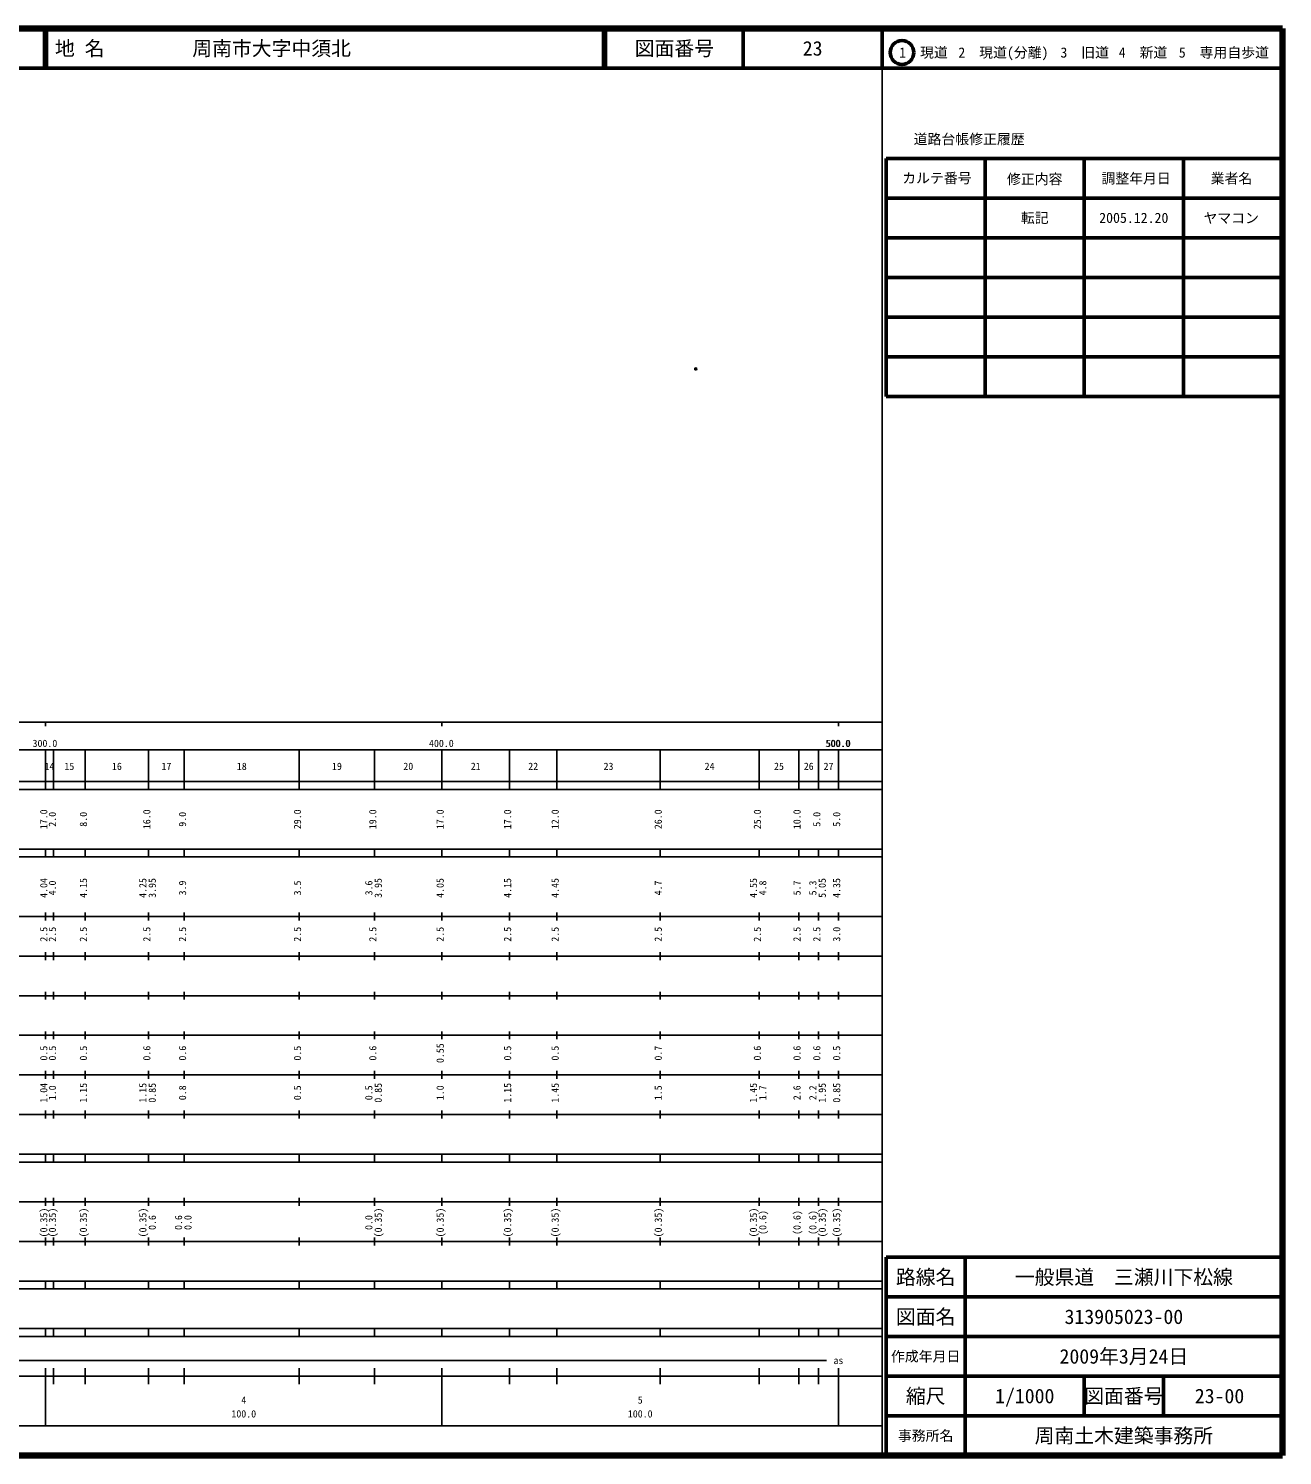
# Model space of a CAD drawing. Units: millimetres on the paper. Extents: x 40 to 680, y 20 to 380.
# Drawn here: x 363.7 to 680, y 20 to 380 of the extents above; entities that cross this region are included whole.
import ezdxf
from ezdxf.enums import TextEntityAlignment as Align

# ---------------------------------------------------------------- set-up
doc = ezdxf.new("R2010")
doc.units = ezdxf.units.MM
doc.header["$PDMODE"] = 32
doc.header["$PDSIZE"] = 0.5
doc.layers.add('M-OTRS', color=6, linetype='Continuous')
doc.layers.add('M-TTL-TXT', color=7, linetype='Continuous')
for name, color, linetype, lineweight in [('M-TTL', 2, 'Continuous', 140), ('M-TTL-BAND', 7, 'Continuous', 25), ('M-TTL-FRAM', 2, 'Continuous', 50), ('M-TTL-LINE', 7, 'Continuous', 50)]:
    doc.layers.add(name, color=color, linetype=linetype, lineweight=lineweight)
doc.styles.add('ＭＳ ゴシック', font='')
doc.styles.get('ＭＳ ゴシック').set_extended_font_data('MS Gothic')

msp = doc.modelspace()

# ---------------------------------------------------------------- linework, layer by layer
at = {"layer": 'M-OTRS'}
msp.add_point((531.995, 294.113), dxfattribs=at)
at = {"layer": 'M-TTL'}
for p, q in [((680, 380), (40, 380)), ((680, 20), (680, 380)), ((40, 20), (680, 20))]:
    msp.add_line(p, q, dxfattribs=at)
at = {"layer": 'M-TTL-BAND'}
for p, q in [((579, 20), (579, 370)), ((40, 205), (579, 205)), ((368, 205), (368, 204)), ((468, 205), (468, 204)), ((568, 205), (568, 204)), ((68, 198), (579, 198)), ((368, 188), (368, 198)), ((370, 188), (370, 198)), ((378, 188), (378, 198)), ((394, 188), (394, 198)), ((403, 188), (403, 198)), ((432, 188), (432, 198)), ((451, 188), (451, 198)), ((468, 188), (468, 198)), ((485, 188), (485, 198)), ((497, 188), (497, 198)), ((523, 188), (523, 198)), ((548, 188), (548, 198)), ((558, 188), (558, 198)), ((563, 188), (563, 198)), ((568, 188), (568, 198)), ((40, 190), (579, 190)), ((40, 188), (579, 188)), ((40, 173), (579, 173)), ((368, 171), (368, 173)), ((370, 171), (370, 173)), ((378, 171), (378, 173)), ((394, 171), (394, 173)), ((403, 171), (403, 173)), ((432, 171), (432, 173)), ((451, 171), (451, 173)), ((468, 171), (468, 173)), ((485, 171), (485, 173)), ((497, 171), (497, 173)), ((523, 171), (523, 173)), ((548, 171), (548, 173)), ((558, 171), (558, 173)), ((563, 171), (563, 173)), ((568, 171), (568, 173)), ((40, 171), (579, 171)), ((40, 156), (579, 156)), ((368, 155), (368, 157)), ((370, 155), (370, 157)), ((378, 155), (378, 157)), ((394, 155), (394, 157)), ((403, 155), (403, 157)), ((432, 155), (432, 157)), ((451, 155), (451, 157)), ((468, 155), (468, 157)), ((485, 155), (485, 157)), ((497, 155), (497, 157)), ((523, 155), (523, 157)), ((548, 155), (548, 157)), ((558, 155), (558, 157)), ((563, 155), (563, 157)), ((568, 155), (568, 157)), ((46, 146), (579, 146)), ((368, 145), (368, 147)), ((370, 145), (370, 147)), ((378, 145), (378, 147)), ((394, 145), (394, 147)), ((403, 145), (403, 147)), ((432, 145), (432, 147)), ((451, 145), (451, 147)), ((468, 145), (468, 147)), ((485, 145), (485, 147)), ((497, 145), (497, 147)), ((523, 145), (523, 147)), ((548, 145), (548, 147)), ((558, 145), (558, 147)), ((563, 145), (563, 147)), ((568, 145), (568, 147)), ((368, 135), (368, 137)), ((370, 135), (370, 137)), ((378, 135), (378, 137)), ((394, 135), (394, 137)), ((403, 135), (403, 137)), ((432, 135), (432, 137)), ((451, 135), (451, 137)), ((468, 135), (468, 137)), ((485, 135), (485, 137)), ((497, 135), (497, 137)), ((523, 135), (523, 137)), ((548, 135), (548, 137)), ((558, 135), (558, 137)), ((563, 135), (563, 137)), ((568, 135), (568, 137)), ((52, 136), (579, 136)), ((46, 126), (579, 126)), ((368, 125), (368, 127)), ((370, 125), (370, 127)), ((378, 125), (378, 127)), ((394, 125), (394, 127)), ((403, 125), (403, 127)), ((432, 125), (432, 127)), ((451, 125), (451, 127)), ((468, 125), (468, 127)), ((485, 125), (485, 127)), ((497, 125), (497, 127)), ((523, 125), (523, 127)), ((548, 125), (548, 127)), ((558, 125), (558, 127)), ((563, 125), (563, 127)), ((568, 125), (568, 127)), ((52, 116), (579, 116)), ((368, 115), (368, 117)), ((370, 115), (370, 117)), ((378, 115), (378, 117)), ((394, 115), (394, 117)), ((403, 115), (403, 117)), ((432, 115), (432, 117)), ((451, 115), (451, 117)), ((468, 115), (468, 117)), ((485, 115), (485, 117)), ((497, 115), (497, 117)), ((523, 115), (523, 117)), ((548, 115), (548, 117)), ((558, 115), (558, 117)), ((563, 115), (563, 117)), ((568, 115), (568, 117)), ((46, 106), (579, 106)), ((368, 105), (368, 107)), ((370, 105), (370, 107)), ((378, 105), (378, 107)), ((394, 105), (394, 107)), ((403, 105), (403, 107)), ((432, 105), (432, 107)), ((451, 105), (451, 107)), ((468, 105), (468, 107)), ((485, 105), (485, 107)), ((497, 105), (497, 107)), ((523, 105), (523, 107)), ((548, 105), (548, 107)), ((558, 105), (558, 107)), ((563, 105), (563, 107)), ((568, 105), (568, 107)), ((40, 96), (579, 96)), ((40, 94), (579, 94)), ((368, 94), (368, 96)), ((370, 94), (370, 96)), ((378, 94), (378, 96)), ((394, 94), (394, 96)), ((403, 94), (403, 96)), ((432, 94), (432, 96)), ((451, 94), (451, 96)), ((468, 94), (468, 96)), ((485, 94), (485, 96)), ((497, 94), (497, 96)), ((523, 94), (523, 96)), ((548, 94), (548, 96)), ((558, 94), (558, 96)), ((563, 94), (563, 96)), ((568, 94), (568, 96)), ((49, 84), (579, 84)), ((368, 83), (368, 85)), ((370, 83), (370, 85)), ((378, 83), (378, 85)), ((394, 83), (394, 85)), ((403, 83), (403, 85)), ((432, 83), (432, 85)), ((451, 83), (451, 85)), ((468, 83), (468, 85)), ((485, 83), (485, 85)), ((497, 83), (497, 85)), ((523, 83), (523, 85)), ((548, 83), (548, 85)), ((558, 83), (558, 85)), ((563, 83), (563, 85)), ((568, 83), (568, 85)), ((40, 74), (579, 74)), ((368, 73), (368, 75)), ((370, 73), (370, 75)), ((378, 73), (378, 75)), ((394, 73), (394, 75)), ((403, 73), (403, 75)), ((432, 73), (432, 75)), ((451, 73), (451, 75)), ((468, 73), (468, 75)), ((485, 73), (485, 75)), ((497, 73), (497, 75)), ((523, 73), (523, 75)), ((548, 73), (548, 75)), ((558, 73), (558, 75)), ((563, 73), (563, 75)), ((568, 73), (568, 75)), ((40, 64), (579, 64)), ((40, 62), (579, 62)), ((368, 62), (368, 64)), ((370, 62), (370, 64)), ((378, 62), (378, 64)), ((394, 62), (394, 64)), ((403, 62), (403, 64)), ((432, 62), (432, 64)), ((451, 62), (451, 64)), ((468, 62), (468, 64)), ((485, 62), (485, 64)), ((497, 62), (497, 64)), ((523, 62), (523, 64)), ((548, 62), (548, 64)), ((558, 62), (558, 64)), ((563, 62), (563, 64)), ((568, 62), (568, 64)), ((40, 52), (579, 52)), ((368, 50), (368, 52)), ((370, 50), (370, 52)), ((378, 50), (378, 52)), ((394, 50), (394, 52)), ((403, 50), (403, 52)), ((432, 50), (432, 52)), ((451, 50), (451, 52)), ((468, 50), (468, 52)), ((485, 50), (485, 52)), ((497, 50), (497, 52)), ((523, 50), (523, 52)), ((548, 50), (548, 52)), ((558, 50), (558, 52)), ((563, 50), (563, 52)), ((568, 50), (568, 52)), ((40, 50), (579, 50)), ((71, 44), (565, 44)), ((40, 40), (579, 40)), ((368, 27.5), (368, 42)), ((370, 38), (370, 42)), ((378, 38), (378, 42)), ((394, 38), (394, 42)), ((403, 38), (403, 42)), ((432, 38), (432, 42)), ((451, 38), (451, 42)), ((468, 27.5), (468, 42)), ((485, 38), (485, 42)), ((497, 38), (497, 42)), ((523, 38), (523, 42)), ((548, 38), (548, 42)), ((558, 38), (558, 42)), ((563, 38), (563, 42)), ((568, 27.5), (568, 42)), ((68, 27.5), (579, 27.5))]:
    msp.add_line(p, q, dxfattribs=at)
at = {"layer": 'M-TTL-FRAM'}
for p, q in [((580, 347.197), (580, 287.197)), ((580, 347.197), (680, 347.197)), ((580, 287.197), (680, 287.197)), ((680, 70), (580, 70)), ((580, 70), (580, 20))]:
    msp.add_line(p, q, dxfattribs=at)
at = {"layer": 'M-TTL-LINE'}
for p, q in [((367.75, 380), (367.75, 370)), ((368.25, 380), (368.25, 370)), ((508.747, 380), (508.747, 370)), ((509.247, 380), (509.247, 370)), ((543.997, 380), (543.997, 370)), ((579, 380), (579, 370)), ((40, 370), (680, 370)), ((605, 347.197), (605, 287.197)), ((630, 347.197), (630, 287.197)), ((655, 347.197), (655, 287.197)), ((580, 337.197), (680, 337.197)), ((580, 327.197), (680, 327.197)), ((580, 317.197), (680, 317.197)), ((580, 307.197), (680, 307.197)), ((580, 297.197), (680, 297.197)), ((600, 70), (600, 20)), ((680, 60), (580, 60)), ((680, 50), (580, 50)), ((680, 40), (580, 40)), ((630, 40), (630, 30)), ((650, 40), (650, 30)), ((680, 30), (580, 30))]:
    msp.add_line(p, q, dxfattribs=at)
msp.add_circle((584.031, 373.958), 3, dxfattribs=at)

# ---------------------------------------------------------------- texts
at = {"layer": 'M-TTL-BAND', "style": 'ＭＳ ゴシック'}
for s, p in [('300.0', (367.844, 198.195)), ('400.0', (467.844, 198.195)), ('500.0', (567.844, 198.195)), ('500.0', (568, 198.195)), ('14', (369, 192.405)), ('15', (374, 192.405)), ('16', (386, 192.405)), ('17', (398.5, 192.405)), ('18', (417.5, 192.405)), ('19', (441.5, 192.405)), ('20', (459.5, 192.405)), ('21', (476.5, 192.405)), ('22', (491, 192.405)), ('23', (510, 192.405)), ('24', (535.5, 192.405)), ('25', (553, 192.405)), ('26', (560.5, 192.405)), ('27', (565.5, 192.405)), ('as', (568, 42.5)), ('4', (418, 32.523)), ('5', (518, 32.523)), ('100.0', (418, 29.033)), ('100.0', (518, 29.033))]:
    msp.add_text(s, height=1.833, dxfattribs=at).set_placement(p, align=Align.BOTTOM_CENTER)
for s, p in [('17.0', (369, 180.5)), ('2.0', (371.178, 180.5)), ('8.0', (379, 180.5)), ('16.0', (395, 180.5)), ('9.0', (404, 180.5)), ('29.0', (433, 180.5)), ('19.0', (452, 180.5)), ('17.0', (469, 180.5)), ('17.0', (486, 180.5)), ('12.0', (498, 180.5)), ('26.0', (524, 180.5)), ('25.0', (549, 180.5)), ('10.0', (559, 180.5)), ('5.0', (564, 180.5)), ('5.0', (569, 180.5)), ('4.04', (369, 163.174)), ('4.0', (371.178, 163.174)), ('4.15', (379, 163.174)), ('4.25', (394, 163.174)), ('3.95', (396.37, 163.174)), ('3.9', (404, 163.174)), ('3.5', (433, 163.174)), ('3.6', (451, 163.174)), ('3.95', (453.37, 163.174)), ('4.05', (469, 163.174)), ('4.15', (486, 163.174)), ('4.45', (498, 163.174)), ('4.7', (524, 163.174)), ('4.55', (548, 163.174)), ('4.8', (550.37, 163.174)), ('5.7', (559, 163.174)), ('5.3', (563, 163.174)), ('5.05', (565.37, 163.174)), ('4.35', (569, 163.174)), ('2.5', (369, 151.5)), ('2.5', (371.178, 151.5)), ('2.5', (379, 151.5)), ('2.5', (395, 151.5)), ('2.5', (404, 151.5)), ('2.5', (433, 151.5)), ('2.5', (452, 151.5)), ('2.5', (469, 151.5)), ('2.5', (486, 151.5)), ('2.5', (498, 151.5)), ('2.5', (524, 151.5)), ('2.5', (549, 151.5)), ('2.5', (559, 151.5)), ('2.5', (564, 151.5)), ('3.0', (569, 151.5)), ('0.5', (369, 121.5)), ('0.5', (371.178, 121.5)), ('0.5', (379, 121.5)), ('0.6', (395, 121.5)), ('0.6', (404, 121.5)), ('0.5', (433, 121.5)), ('0.6', (452, 121.5)), ('0.55', (469, 121.5)), ('0.5', (486, 121.5)), ('0.5', (498, 121.5)), ('0.7', (524, 121.5)), ('0.6', (549, 121.5)), ('0.6', (559, 121.5)), ('0.6', (564, 121.5)), ('0.5', (569, 121.5)), ('1.04', (369, 111.5)), ('1.0', (371.178, 111.5)), ('1.15', (379, 111.5)), ('1.15', (394, 111.5)), ('0.85', (396.37, 111.5)), ('0.8', (404, 111.5)), ('0.5', (433, 111.5)), ('0.5', (451, 111.5)), ('0.85', (453.37, 111.5)), ('1.0', (469, 111.5)), ('1.15', (486, 111.5)), ('1.45', (498, 111.5)), ('1.5', (524, 111.5)), ('1.45', (548, 111.5)), ('1.7', (550.37, 111.5)), ('2.6', (559, 111.5)), ('2.2', (563, 111.5)), ('1.95', (565.37, 111.5)), ('0.85', (569, 111.5)), ('(0.35)', (369, 78.764)), ('(0.35)', (371.178, 78.764)), ('(0.35)', (379, 78.764)), ('(0.35)', (394, 78.764)), ('0.6', (396.37, 78.764)), ('0.6', (403, 78.764)), ('0.0', (405.37, 78.764)), ('0.0', (451, 78.764)), ('(0.35)', (453.37, 78.764)), ('(0.35)', (469, 78.764)), ('(0.35)', (486, 78.764)), ('(0.35)', (498, 78.764)), ('(0.35)', (524, 78.764)), ('(0.35)', (548, 78.764)), ('(0.6)', (550.37, 78.764)), ('(0.6)', (559, 78.764)), ('(0.6)', (563, 78.764)), ('(0.35)', (565.37, 78.764)), ('(0.35)', (569, 78.764))]:
    msp.add_text(s, height=1.833, rotation=90, dxfattribs=at).set_placement(p, align=Align.BOTTOM_CENTER)
at = {"layer": 'M-TTL-TXT', "style": 'ＭＳ ゴシック'}
for s, p in [('地 名', (370.38, 375)), ('周南市大字中須北', (405.024, 375))]:
    msp.add_text(s, height=3.666, dxfattribs=at).set_placement(p, align=Align.MIDDLE_LEFT)
for s, height, p in [('図面番号', 3.666, (526.622, 375)), ('23', 3.666, (561.497, 375)), ('1\u3000現道', 2.566, (589.448, 373.958)), ('2\u3000現道(分離)', 2.566, (609.619, 373.958)), ('3\u3000旧道', 2.566, (630.121, 373.958)), ('4\u3000新道', 2.566, (644.824, 373.958)), ('5\u3000専用自歩道', 2.566, (665.228, 373.958)), ('道路台帳修正履歴', 2.566, (600.968, 352.113)), ('カルテ番号', 2.566, (592.839, 342.277)), ('修正内容', 2.566, (617.509, 342.023)), ('調整年月日', 2.566, (643.089, 342.197)), ('業者名', 2.566, (667.134, 342.197)), ('転記', 2.566, (617.5, 332.245)), ('2005.12.20', 2.566, (642.5, 332.245)), ('ヤマコン', 2.566, (667.077, 332.189)), ('路線名', 3.666, (590, 65)), ('路線名', 3.666, (590, 65)), ('一般県道\u3000三瀬川下松線', 3.666, (640, 65)), ('図面名', 3.666, (590, 55)), ('図面名', 3.666, (590, 55)), ('313905023-00', 3.666, (640, 55)), ('2009年3月24日', 3.666, (640, 45)), ('作成年月日', 2.566, (590, 45)), ('作成年月日', 2.566, (590, 45)), ('縮尺', 3.666, (590, 35)), ('縮尺', 3.666, (590, 35)), ('1/1000', 3.666, (615, 35)), ('図面番号', 3.666, (640, 35)), ('図面番号', 3.666, (640, 35)), ('23-00', 3.666, (664.125, 35)), ('事務所名', 2.566, (590, 25)), ('事務所名', 2.566, (590, 25)), ('周南土木建築事務所', 3.666, (640, 25))]:
    msp.add_text(s, height=height, dxfattribs=at).set_placement(p, align=Align.MIDDLE_CENTER)

doc.saveas('drawing.dxf')
